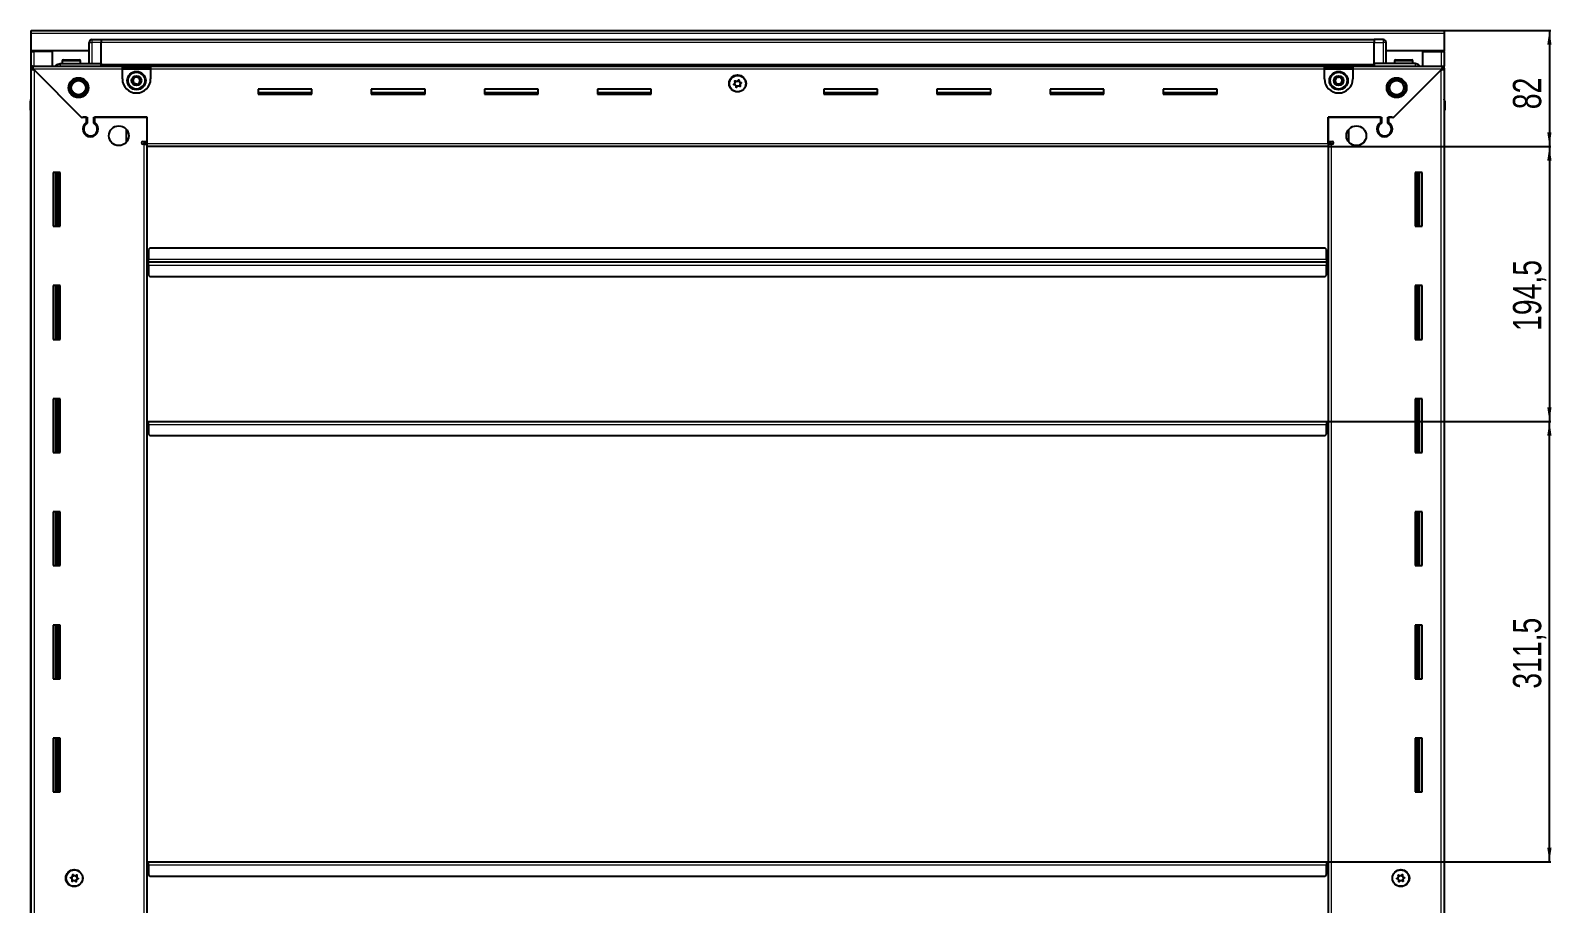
# Model space of a CAD drawing. Header units: millimetres. Extents: x -659 to 3232, y -1210 to 1604.
# Drawn here: x 2156 to 3232, y 755 to 1373 of the extents above; entities that cross this region are included whole.
import ezdxf

# ---------------------------------------------------------------- set-up
doc = ezdxf.new("R2010")
doc.units = ezdxf.units.MM
doc.layers.add('FORMAT', color=7, linetype='Continuous')
doc.styles.add('SLDTEXTSTYLE0', font='TXT', dxfattribs={"width": 0.75})
doc.dimstyles.new('SLDDIMSTYLE0', dxfattribs={"dimtxt": 20, "dimasz": 10, "dimexe": 0, "dimexo": 0.0625, "dimgap": 5, "dimtad": 2, "dimdec": 1, "dimrnd": 1e-09, "dimzin": 12, "dimdsep": 46, "dimtxsty": 'SLDTEXTSTYLE0', "dimsah": 1, "dimcen": 0.09, "dimadec": 0, "dimazin": 3, "dimtfac": 1, "dimtofl": 0, "dimtmove": 0, "dimatfit": 3, "dimfxl": 0, "dimfrac": 2, "dimtolj": 1, "dimtzin": 12, "dimarcsym": 0})

# ---------------------------------------------------------------- blocks, each defined once
blk = doc.blocks.new('_D_7')
at = {"layer": 'FORMAT'}
for p, q in [((3155.5, 1372.8), (3231, 1372.8)), ((3230, 1372.8), (3230, 1290.8)), ((3073.5, 1290.8), (3231, 1290.8))]:
    blk.add_line(p, q, dxfattribs=at)
for points in [[(3230, 1372.8), (3228.5, 1362.8), (3231.5, 1362.8)], [(3230, 1290.8), (3231.5, 1300.8), (3228.5, 1300.8)]]:
    blk.add_solid(points, dxfattribs=at)
at = {"layer": 'FORMAT', "insert": (3204.2, 1317.1), "char_height": 20, "attachment_point": 1, "rotation": 90, "style": 'SLDTEXTSTYLE0'}
blk.add_mtext('82', dxfattribs=at)
blk = doc.blocks.new('_D_8')
at = {"layer": 'FORMAT'}
for p, q in [((3072.5, 1096.3), (3231, 1096.3)), ((3230, 784.8), (3230, 1096.3)), ((3072.5, 784.8), (3231, 784.8))]:
    blk.add_line(p, q, dxfattribs=at)
for points in [[(3230, 1096.3), (3228.5, 1086.3), (3231.5, 1086.3)], [(3230, 784.8), (3231.5, 794.8), (3228.5, 794.8)]]:
    blk.add_solid(points, dxfattribs=at)
at = {"layer": 'FORMAT', "insert": (3204.2, 907.3), "char_height": 20, "attachment_point": 1, "rotation": 90, "style": 'SLDTEXTSTYLE0'}
blk.add_mtext('311,5', dxfattribs=at)
blk = doc.blocks.new('_D_9')
at = {"layer": 'FORMAT'}
for p, q in [((3073.5, 1290.8), (3231, 1290.8)), ((3230, 1290.8), (3230, 1096.3)), ((3072.5, 1096.3), (3231, 1096.3))]:
    blk.add_line(p, q, dxfattribs=at)
for points in [[(3230, 1290.8), (3228.5, 1280.8), (3231.5, 1280.8)], [(3230, 1096.3), (3231.5, 1106.3), (3228.5, 1106.3)]]:
    blk.add_solid(points, dxfattribs=at)
at = {"layer": 'FORMAT', "insert": (3204.2, 1160.3), "char_height": 20, "attachment_point": 1, "rotation": 90, "style": 'SLDTEXTSTYLE0'}
blk.add_mtext('194,5', dxfattribs=at)

msp = doc.modelspace()

# ---------------------------------------------------------------- linework, layer by layer
at = {"color": 7, "linetype": 'Continuous', "lineweight": 25}
for p, q in [((2156.49, 1372.83), (3155.49, 1372.83)), ((2156.49, 1370.73), (2156.49, 1372.83)), ((2156.49, 1358.33), (2156.49, 1370.73)), ((2199.49, 1366.33), (2205.99, 1366.33)), ((2199.49, 1366.33), (2205.99, 1366.33)), ((2205.99, 1366.33), (2205.99, 1366.33)), ((2205.99, 1366.33), (2205.99, 1366.33)), ((2205.99, 1366.33), (2205.99, 1364.33)), ((3105.99, 1366.18), (2205.99, 1366.18)), ((3105.99, 1366.33), (3105.99, 1366.33)), ((3112.49, 1366.33), (3105.99, 1366.33)), ((3112.49, 1366.33), (3105.99, 1366.33)), ((3105.99, 1366.33), (3105.99, 1364.33)), ((3155.49, 1372.83), (3155.49, 1370.73)), ((3155.49, 1370.73), (3155.49, 1358.33)), ((2197.49, 1358.33), (2156.49, 1358.33)), ((2156.49, 1357.83), (2156.49, 1358.33)), ((2156.49, 1347.58), (2156.49, 1357.83)), ((2156.49, 1357.83), (2158.59, 1357.83)), ((2157.99, 1357.83), (2157.99, 1358.33)), ((2171.49, 1357.83), (2158.59, 1357.83)), ((2171.49, 1347.58), (2171.49, 1357.83)), ((2197.49, 1349.33), (2197.49, 1364.33)), ((2198.17, 1365.83), (2198.17, 1365.83)), ((2205.99, 1349.33), (2205.99, 1364.33)), ((3105.99, 1349.33), (3105.99, 1364.33)), ((3114.49, 1364.33), (3114.49, 1364.33)), ((3114.49, 1349.33), (3114.49, 1364.33)), ((3155.49, 1358.33), (3114.49, 1358.33)), ((3140.49, 1347.58), (3140.49, 1357.83)), ((3140.49, 1357.83), (3153.39, 1357.83)), ((3153.39, 1357.83), (3155.49, 1357.83)), ((3153.99, 1357.83), (3153.99, 1358.33)), ((3155.49, 1357.83), (3155.49, 1358.33)), ((3155.49, 1357.83), (3155.49, 1347.58)), ((2156.49, 1346.08), (2156.49, 1347.58)), ((2156.49, 1347.58), (2157.49, 1347.58)), ((2156.49, 1345.58), (2156.49, 1346.08)), ((2156.49, 1346.08), (2157.49, 1346.08)), ((2156.49, 201.08), (2156.49, 1345.58)), ((2157.99, 1345.58), (2156.49, 1345.58)), ((2157.49, 1347.58), (2220.99, 1347.58)), ((2157.49, 1346.08), (2157.49, 1347.58)), ((2158.09, 1345.48), (2191.99, 1311.58)), ((2192.69, 1310.88), (2158.59, 1344.98)), ((2176.99, 1349.33), (2205.99, 1349.33)), ((2178.49, 1351.23), (2178.49, 1349.33)), ((2179.29, 1352.03), (2190.69, 1352.03)), ((2191.49, 1349.33), (2191.49, 1351.23)), ((2205.92, 1347.58), (2205.99, 1349.3)), ((2205.99, 1349.33), (2205.99, 1348.83)), ((2205.99, 1348.18), (3105.99, 1348.18)), ((2220.99, 1345.48), (2220.99, 1347.58)), ((2220.99, 1347.58), (2240.99, 1347.58)), ((2220.99, 1346.08), (2240.99, 1346.08)), ((2220.99, 1338.58), (2220.99, 1345.48)), ((2240.99, 1347.58), (3070.99, 1347.58)), ((2240.99, 1347.58), (2240.99, 1345.48)), ((2240.99, 1345.48), (2240.99, 1338.58)), ((3070.99, 1345.48), (3070.99, 1347.58)), ((3070.99, 1347.58), (3090.99, 1347.58)), ((3070.99, 1346.08), (3090.99, 1346.08)), ((3070.99, 1338.58), (3070.99, 1345.48)), ((3090.99, 1347.58), (3154.49, 1347.58)), ((3090.99, 1347.58), (3090.99, 1345.48)), ((3090.99, 1345.48), (3090.99, 1338.58)), ((3134.99, 1349.33), (3105.99, 1349.33)), ((3105.99, 1349.33), (3105.99, 1348.83)), ((3105.99, 1349.3), (3106.07, 1347.58)), ((3153.39, 1344.98), (3119.29, 1310.88)), ((3119.99, 1311.58), (3153.89, 1345.48)), ((3120.49, 1351.23), (3120.49, 1349.33)), ((3121.29, 1352.03), (3132.69, 1352.03)), ((3133.49, 1349.33), (3133.49, 1351.23)), ((3153.99, 1345.58), (3155.49, 1345.58)), ((3154.49, 1346.08), (3154.49, 1347.58)), ((3154.49, 1347.58), (3155.49, 1347.58)), ((3154.49, 1346.08), (3155.49, 1346.08)), ((3155.49, 1346.08), (3155.49, 1347.58)), ((3155.49, 1346.08), (3155.49, 1345.58)), ((3155.49, 1345.58), (3155.49, 201.08)), ((2354.99, 1331.33), (2316.99, 1331.33)), ((2316.99, 1331.33), (2316.99, 1327.83)), ((2354.99, 1328.58), (2316.99, 1328.58)), ((2316.99, 1327.83), (2354.99, 1327.83)), ((2354.99, 1327.83), (2354.99, 1331.33)), ((2434.99, 1331.33), (2396.99, 1331.33)), ((2396.99, 1331.33), (2396.99, 1327.83)), ((2434.99, 1328.58), (2396.99, 1328.58)), ((2396.99, 1327.83), (2434.99, 1327.83)), ((2434.99, 1327.83), (2434.99, 1331.33)), ((2514.99, 1331.33), (2476.99, 1331.33)), ((2476.99, 1331.33), (2476.99, 1327.83)), ((2514.99, 1328.58), (2476.99, 1328.58)), ((2476.99, 1327.83), (2514.99, 1327.83)), ((2514.99, 1327.83), (2514.99, 1331.33)), ((2594.99, 1331.33), (2556.99, 1331.33)), ((2556.99, 1331.33), (2556.99, 1327.83)), ((2594.99, 1328.58), (2556.99, 1328.58)), ((2556.99, 1327.83), (2594.99, 1327.83)), ((2594.99, 1327.83), (2594.99, 1331.33)), ((2754.99, 1331.33), (2716.99, 1331.33)), ((2716.99, 1331.33), (2716.99, 1327.83)), ((2754.99, 1328.58), (2716.99, 1328.58)), ((2716.99, 1327.83), (2754.99, 1327.83)), ((2754.99, 1327.83), (2754.99, 1331.33)), ((2834.99, 1331.33), (2796.99, 1331.33)), ((2796.99, 1331.33), (2796.99, 1327.83)), ((2834.99, 1328.58), (2796.99, 1328.58)), ((2796.99, 1327.83), (2834.99, 1327.83)), ((2834.99, 1327.83), (2834.99, 1331.33)), ((2914.99, 1331.33), (2876.99, 1331.33)), ((2876.99, 1331.33), (2876.99, 1327.83)), ((2914.99, 1328.58), (2876.99, 1328.58)), ((2876.99, 1327.83), (2914.99, 1327.83)), ((2914.99, 1327.83), (2914.99, 1331.33)), ((2994.99, 1331.33), (2956.99, 1331.33)), ((2956.99, 1331.33), (2956.99, 1327.83)), ((2994.99, 1328.58), (2956.99, 1328.58)), ((2956.99, 1327.83), (2994.99, 1327.83)), ((2994.99, 1327.83), (2994.99, 1331.33)), ((3155.5, 1324.15), (3155.5, 1324.15)), ((2155.99, 1322.83), (2155.99, 1316.33)), ((2155.99, 1316.33), (2155.99, 1322.83)), ((2155.99, 1316.33), (2155.99, 1316.33)), ((2156.49, 1316.33), (2155.99, 1316.33)), ((2156.14, 1316.33), (2156.14, 230.33)), ((3155.5, 1316.33), (3155.99, 1316.33)), ((3155.84, 230.33), (3155.84, 1316.33)), ((3155.99, 1316.33), (3155.99, 1322.83)), ((3156, 1316.33), (3155.99, 1316.33)), ((3155.99, 1316.33), (3155.99, 1316.33)), ((3156, 1322.83), (3156, 1316.33)), ((2191.99, 1311.58), (2196.19, 1311.58)), ((2193.39, 1311.58), (2192.69, 1310.88)), ((2195.49, 1311.58), (2193.39, 1311.58)), ((2195.49, 1311.58), (2195.49, 1307.69)), ((2196.19, 1311.58), (2196.19, 1307.29)), ((2200.79, 1311.58), (2238.49, 1311.58)), ((2200.79, 1307.29), (2200.79, 1311.58)), ((2201.49, 1307.69), (2201.49, 1311.58)), ((2238.49, 1311.58), (2201.49, 1311.58)), ((2223.99, 1294), (2223.99, 1302.66)), ((2238.49, 1294.33), (2238.49, 1311.58)), ((2238.49, 1292.93), (2238.49, 1311.58)), ((3073.49, 1311.58), (3073.49, 1294.33)), ((3110.49, 1311.58), (3073.49, 1311.58)), ((3073.49, 1311.58), (3111.19, 1311.58)), ((3073.49, 1292.93), (3073.49, 1311.58)), ((3087.99, 1302.66), (3087.99, 1294)), ((3110.49, 1311.58), (3110.49, 1307.69)), ((3111.19, 1311.58), (3111.19, 1307.29)), ((3115.79, 1311.58), (3119.99, 1311.58)), ((3115.79, 1307.29), (3115.79, 1311.58)), ((3118.59, 1311.58), (3116.49, 1311.58)), ((3116.49, 1307.69), (3116.49, 1311.58)), ((3119.29, 1310.88), (3118.59, 1311.58)), ((2196.49, 1298.72), (2196.49, 1297.96)), ((2235.64, 1294.33), (2238.49, 1294.33)), ((2236.39, 1292.33), (2235.64, 1292.33)), ((2236.39, 1292.33), (2238.49, 1292.33)), ((2238.49, 1293.33), (2236.49, 1293.33)), ((2236.49, 1293.33), (2236.49, 1292.33)), ((2238.49, 1290.83), (2238.49, 1292.93)), ((2238.49, 255.83), (2238.49, 1290.83)), ((3073.49, 1290.83), (2238.49, 1290.83)), ((3073.49, 1294.33), (3076.34, 1294.33)), ((3075.49, 1293.33), (3073.49, 1293.33)), ((3073.49, 1292.93), (3073.49, 1290.83)), ((3073.49, 1292.33), (3075.59, 1292.33)), ((3073.49, 1290.83), (3073.49, 255.83)), ((3075.49, 1292.33), (3075.49, 1293.33)), ((3076.34, 1292.33), (3075.59, 1292.33)), ((3115.49, 1298.72), (3115.49, 1297.96)), ((2176.99, 1272.33), (2171.99, 1272.33)), ((2171.99, 1272.33), (2171.99, 1234.33)), ((2174.14, 1234.33), (2174.14, 1272.33)), ((2175.94, 1234.33), (2175.94, 1272.33)), ((2175.97, 1234.33), (2175.97, 1272.33)), ((2176.99, 1234.33), (2176.99, 1272.33)), ((3134.99, 1272.33), (3134.99, 1234.33)), ((3139.99, 1272.33), (3134.99, 1272.33)), ((3136.02, 1272.33), (3136.02, 1234.33)), ((3136.05, 1272.33), (3136.05, 1234.33)), ((3137.84, 1272.33), (3137.84, 1234.33)), ((3139.99, 1234.33), (3139.99, 1272.33)), ((2171.99, 1234.33), (2176.99, 1234.33)), ((3134.99, 1234.33), (3139.99, 1234.33)), ((2240.49, 1218.83), (2239.49, 1217.83)), ((2239.49, 1217.83), (2239.49, 1210.93)), ((3071.49, 1218.83), (2240.49, 1218.83)), ((3072.49, 1217.83), (3071.49, 1218.83)), ((3072.49, 1210.93), (3072.49, 1217.83)), ((2239.24, 1208.83), (2238.49, 1208.83)), ((2239.49, 1211.68), (2239.24, 1211.68)), ((2239.24, 1211.68), (2239.24, 1208.83)), ((2239.24, 1208.83), (2239.24, 1205.98)), ((2239.24, 1205.98), (2239.49, 1205.98)), ((2239.49, 1208.83), (2239.49, 1210.93)), ((2239.49, 1206.73), (2239.49, 1208.83)), ((3072.49, 1208.83), (2239.49, 1208.83)), ((2239.49, 1206.73), (2239.49, 1199.83)), ((3072.74, 1211.68), (3072.49, 1211.68)), ((3072.49, 1210.93), (3072.49, 1208.83)), ((3072.49, 1208.83), (3072.49, 1206.73)), ((3072.49, 1199.83), (3072.49, 1206.73)), ((3072.49, 1205.98), (3072.74, 1205.98)), ((3072.74, 1208.83), (3072.74, 1211.68)), ((3072.74, 1205.98), (3072.74, 1208.83)), ((3073.49, 1208.83), (3072.74, 1208.83)), ((2239.49, 1199.83), (2240.49, 1198.83)), ((2240.49, 1198.83), (3071.49, 1198.83)), ((3071.49, 1198.83), (3072.49, 1199.83)), ((2176.99, 1192.33), (2171.99, 1192.33)), ((2171.99, 1192.33), (2171.99, 1154.33)), ((2174.14, 1154.33), (2174.14, 1192.33)), ((2175.94, 1154.33), (2175.94, 1192.33)), ((2175.97, 1154.33), (2175.97, 1192.33)), ((2176.99, 1154.33), (2176.99, 1192.33)), ((3134.99, 1192.33), (3134.99, 1154.33)), ((3139.99, 1192.33), (3134.99, 1192.33)), ((3136.02, 1192.33), (3136.02, 1154.33)), ((3136.05, 1192.33), (3136.05, 1154.33)), ((3137.84, 1192.33), (3137.84, 1154.33)), ((3139.99, 1154.33), (3139.99, 1192.33)), ((2171.99, 1154.33), (2176.99, 1154.33)), ((3134.99, 1154.33), (3139.99, 1154.33)), ((2176.99, 1112.33), (2171.99, 1112.33)), ((2171.99, 1112.33), (2171.99, 1074.33)), ((2174.14, 1074.33), (2174.14, 1112.33)), ((2175.94, 1074.33), (2175.94, 1112.33)), ((2175.97, 1074.33), (2175.97, 1112.33)), ((2176.99, 1074.33), (2176.99, 1112.33)), ((3134.99, 1112.33), (3134.99, 1074.33)), ((3139.99, 1112.33), (3134.99, 1112.33)), ((3136.02, 1112.33), (3136.02, 1074.33)), ((3136.05, 1112.33), (3136.05, 1074.33)), ((3137.84, 1112.33), (3137.84, 1074.33)), ((3139.99, 1074.33), (3139.99, 1112.33)), ((2238.49, 1096.33), (2239.24, 1096.33)), ((2239.24, 1096.33), (2239.24, 1093.48)), ((2239.24, 1093.48), (2239.49, 1093.48)), ((2239.49, 1094.23), (2239.49, 1096.33)), ((2239.49, 1096.33), (3072.49, 1096.33)), ((2239.49, 1094.23), (2239.49, 1087.33)), ((2239.49, 1087.33), (2240.49, 1086.33)), ((2240.49, 1086.33), (3071.49, 1086.33)), ((3071.49, 1086.33), (3072.49, 1087.33)), ((3072.49, 1096.33), (3072.49, 1094.23)), ((3072.49, 1087.33), (3072.49, 1094.23)), ((3072.49, 1093.48), (3072.74, 1093.48)), ((3072.74, 1093.48), (3072.74, 1096.33)), ((3072.74, 1096.33), (3073.49, 1096.33)), ((2171.99, 1074.33), (2176.99, 1074.33)), ((3134.99, 1074.33), (3139.99, 1074.33)), ((2176.99, 1032.33), (2171.99, 1032.33)), ((2171.99, 1032.33), (2171.99, 994.33)), ((2174.14, 994.33), (2174.14, 1032.33)), ((2175.94, 994.33), (2175.94, 1032.33)), ((2175.97, 994.33), (2175.97, 1032.33)), ((2176.99, 994.33), (2176.99, 1032.33)), ((3134.99, 1032.33), (3134.99, 994.33)), ((3139.99, 1032.33), (3134.99, 1032.33)), ((3136.02, 1032.33), (3136.02, 994.33)), ((3136.05, 1032.33), (3136.05, 994.33)), ((3137.84, 1032.33), (3137.84, 994.33)), ((3139.99, 994.33), (3139.99, 1032.33)), ((2171.99, 994.33), (2176.99, 994.33)), ((3134.99, 994.33), (3139.99, 994.33)), ((2176.99, 952.33), (2171.99, 952.33)), ((2171.99, 952.33), (2171.99, 914.33)), ((2174.14, 914.33), (2174.14, 952.33)), ((2175.94, 914.33), (2175.94, 952.33)), ((2175.97, 914.33), (2175.97, 952.33)), ((2176.99, 914.33), (2176.99, 952.33)), ((3134.99, 952.33), (3134.99, 914.33)), ((3139.99, 952.33), (3134.99, 952.33)), ((3136.02, 952.33), (3136.02, 914.33)), ((3136.05, 952.33), (3136.05, 914.33)), ((3137.84, 952.33), (3137.84, 914.33)), ((3139.99, 914.33), (3139.99, 952.33)), ((2171.99, 914.33), (2176.99, 914.33)), ((3134.99, 914.33), (3139.99, 914.33)), ((2176.99, 872.33), (2171.99, 872.33)), ((2171.99, 872.33), (2171.99, 834.33)), ((2174.14, 834.33), (2174.14, 872.33)), ((2175.94, 834.33), (2175.94, 872.33)), ((2175.97, 834.33), (2175.97, 872.33)), ((2176.99, 834.33), (2176.99, 872.33)), ((3134.99, 872.33), (3134.99, 834.33)), ((3139.99, 872.33), (3134.99, 872.33)), ((3136.02, 872.33), (3136.02, 834.33)), ((3136.05, 872.33), (3136.05, 834.33)), ((3137.84, 872.33), (3137.84, 834.33)), ((3139.99, 834.33), (3139.99, 872.33)), ((2171.99, 834.33), (2176.99, 834.33)), ((3134.99, 834.33), (3139.99, 834.33)), ((2238.49, 784.83), (2239.24, 784.83)), ((2239.24, 784.83), (2239.24, 781.98)), ((2239.24, 781.98), (2239.49, 781.98)), ((2239.49, 782.73), (2239.49, 784.83)), ((2239.49, 784.83), (3072.49, 784.83)), ((2239.49, 782.73), (2239.49, 775.83)), ((2239.49, 775.83), (2240.49, 774.83)), ((2240.49, 774.83), (3071.49, 774.83)), ((3071.49, 774.83), (3072.49, 775.83)), ((3072.49, 784.83), (3072.49, 782.73)), ((3072.49, 775.83), (3072.49, 782.73)), ((3072.49, 781.98), (3072.74, 781.98)), ((3072.74, 781.98), (3072.74, 784.83)), ((3072.74, 784.83), (3073.49, 784.83))]:
    msp.add_line(p, q, dxfattribs=at)
at = {"color": 8, "linetype": 'Continuous', "lineweight": 18}
for p, q in [((3155.49, 1370.73), (2156.49, 1370.73)), ((2199.49, 1366.33), (2199.49, 1364.33)), ((3112.49, 1366.33), (3112.49, 1364.33)), ((2158.59, 1357.83), (2158.59, 1358.33)), ((2158.59, 1347.58), (2158.59, 1357.83)), ((2197.49, 1364.33), (2199.49, 1364.33)), ((2199.49, 1364.33), (2199.49, 1349.33)), ((2205.99, 1364.33), (2199.49, 1364.33)), ((3105.99, 1364.18), (2205.99, 1364.18)), ((3105.99, 1364.33), (3112.49, 1364.33)), ((3114.49, 1364.33), (3112.49, 1364.33)), ((3112.49, 1364.33), (3112.49, 1349.33)), ((3153.39, 1358.33), (3153.39, 1357.83)), ((3153.39, 1357.83), (3153.39, 1347.58)), ((2220.99, 1345.48), (2158.09, 1345.48)), ((2158.59, 1344.98), (2158.59, 201.68)), ((2178.49, 1351.23), (2191.49, 1351.23)), ((3105.99, 1348.83), (2205.99, 1348.83)), ((3105.99, 1347.59), (2205.99, 1347.59)), ((2220.99, 1345.48), (2240.99, 1345.48)), ((3070.99, 1345.48), (2240.99, 1345.48)), ((3070.99, 1345.48), (3090.99, 1345.48)), ((3153.89, 1345.48), (3090.99, 1345.48)), ((3120.49, 1351.23), (3133.49, 1351.23)), ((3153.39, 201.68), (3153.39, 1344.98)), ((2156.49, 1322.83), (2155.99, 1322.83)), ((3155.49, 1322.83), (3155.99, 1322.83)), ((2236.39, 254.33), (2236.39, 1292.33)), ((2238.49, 1292.93), (3073.49, 1292.93)), ((3075.59, 1292.33), (3075.59, 254.33)), ((2173.49, 1272.33), (2173.49, 1234.33)), ((2174.73, 1272.33), (2174.73, 1234.33)), ((3137.26, 1234.33), (3137.26, 1272.33)), ((3138.49, 1234.33), (3138.49, 1272.33)), ((3072.49, 1210.93), (2239.49, 1210.93)), ((2239.49, 1206.73), (3072.49, 1206.73)), ((2173.49, 1192.33), (2173.49, 1154.33)), ((2174.73, 1192.33), (2174.73, 1154.33)), ((3137.26, 1154.33), (3137.26, 1192.33)), ((3138.49, 1154.33), (3138.49, 1192.33)), ((2173.49, 1112.33), (2173.49, 1074.33)), ((2174.73, 1112.33), (2174.73, 1074.33)), ((3137.26, 1074.33), (3137.26, 1112.33)), ((3138.49, 1074.33), (3138.49, 1112.33)), ((2239.49, 1094.23), (3072.49, 1094.23)), ((2173.49, 1032.33), (2173.49, 994.33)), ((2174.73, 1032.33), (2174.73, 994.33)), ((3137.26, 994.33), (3137.26, 1032.33)), ((3138.49, 994.33), (3138.49, 1032.33)), ((2173.49, 952.33), (2173.49, 914.33)), ((2174.73, 952.33), (2174.73, 914.33)), ((3137.26, 914.33), (3137.26, 952.33)), ((3138.49, 914.33), (3138.49, 952.33)), ((2173.49, 872.33), (2173.49, 834.33)), ((2174.73, 872.33), (2174.73, 834.33)), ((3137.26, 834.33), (3137.26, 872.33)), ((3138.49, 834.33), (3138.49, 872.33)), ((2239.49, 782.73), (3072.49, 782.73))]:
    msp.add_line(p, q, dxfattribs=at)
at = {"color": 7, "linetype": 'Continuous', "lineweight": 25}
for centre, radius in [((2189.99, 1332.33), 7), ((2189.99, 1332.33), 6.03), ((2189.99, 1332.33), 5.1), ((2230.99, 1337.33), 6.5), ((2230.99, 1337.33), 3.46), ((2655.99, 1335.33), 6), ((2655.99, 1335.18), 5.78), ((2655.99, 1335.18), 1.85), ((3080.99, 1337.33), 6.5), ((3080.99, 1337.33), 3.46), ((3121.99, 1332.33), 7), ((3121.99, 1332.33), 6.02), ((3121.99, 1332.33), 5.1), ((2218.49, 1298.33), 7), ((3093.49, 1298.33), 7), ((2186.99, 773.33), 6), ((2187.14, 773.33), 5.79), ((2187.14, 773.33), 1.85), ((3124.99, 773.33), 6), ((3124.84, 773.33), 5.79), ((3124.84, 773.33), 1.85)]:
    msp.add_circle(centre, radius, dxfattribs=at)
at = {"color": 8, "linetype": 'Continuous', "lineweight": 18}
for centre in [(2230.99, 1337.33), (3080.99, 1337.33)]:
    msp.add_circle(centre, 5.7, dxfattribs=at)
at = {"color": 7, "linetype": 'Continuous', "lineweight": 25}
for centre, radius, start, end in [((2199.49, 1364.33), 2, 90, 180), ((2199.49, 1364.33), 2, 90, 131.40962), ((3112.49, 1364.33), 2, 0, 90), ((3112.49, 1364.33), 2, 0, 90), ((2179.29, 1351.23), 0.8, 90, 180), ((2190.69, 1351.23), 0.8, 0, 90), ((2197.29, 1349.53), 0.2, 270, 0), ((3114.69, 1349.53), 0.2, 180, 270), ((3121.29, 1351.23), 0.8, 90, 180), ((3132.69, 1351.23), 0.8, 0, 90), ((2230.99, 1338.58), 10, 180, 270), ((2230.99, 1337.33), 2.5, 134.01559, 194.01559), ((2230.99, 1337.33), 2.5, 194.01559, 254.01559), ((2230.99, 1337.33), 2.5, 74.01559, 134.01559), ((2230.99, 1337.33), 2.5, 254.01559, 314.01559), ((2230.99, 1338.58), 10, 270, 0), ((2230.99, 1337.33), 2.5, 14.01559, 74.01559), ((2230.99, 1337.33), 2.5, 314.01559, 14.01559), ((3080.99, 1338.58), 10, 180, 270), ((3080.99, 1337.33), 2.5, 160.11158, 220.11158), ((3080.99, 1337.33), 2.5, 100.11158, 160.11158), ((3080.99, 1337.33), 2.5, 220.11158, 280.11158), ((3080.99, 1337.33), 2.5, 40.11158, 100.11158), ((3080.99, 1338.58), 10, 270, 0), ((3080.99, 1337.33), 2.5, 280.11158, 340.11158), ((3080.99, 1337.33), 2.5, 340.11158, 40.11158), ((2157.99, 1322.83), 2, 138.57492, 180), ((2157.99, 1322.83), 2, 138.59038, 180), ((3153.99, 1322.83), 2, 0, 41.40962), ((3154, 1322.83), 2, 33.78451, 41.40962), ((3154, 1322.83), 2, 360, 19.56674), ((2198.49, 1303.08), 5.5, 123.05573, 56.94427), ((2198.49, 1303.08), 4.8, 118.63099, 61.36901), ((3113.49, 1303.08), 5.5, 123.05573, 56.94427), ((3113.49, 1303.08), 4.8, 118.63099, 61.36901), ((2235.64, 1293.33), 1, 90, 270), ((3076.34, 1293.33), 1, 270, 90)]:
    msp.add_arc(centre, radius, start, end, dxfattribs=at)
for points, knots in [([(2156.49, 1345.58), (2156.52, 1345.53), (2156.57, 1345.44), (2156.97, 1345.31), (2157.52, 1345.18), (2158.1, 1345.07), (2158.47, 1345), (2158.59, 1344.98)], [0, 0, 0, 0, 0.23025534, 0.4485219, 0.6667858, 0.88504963, 1, 1, 1, 1]), ([(2158.09, 1345.48), (2158.05, 1345.73), (2157.96, 1346.23), (2157.83, 1346.87), (2157.69, 1347.33), (2157.58, 1347.55), (2157.52, 1347.57), (2157.49, 1347.58)], [0, 0, 0, 0, 0.2302553, 0.4485219, 0.6667858, 0.8850496, 1, 1, 1, 1]), ([(2173.78, 1347.58), (2173.9, 1347.78), (2174.29, 1348.43), (2175.44, 1349.14), (2176.48, 1349.27), (2176.99, 1349.33)], [0, 0, 0, 0, 0.1822499, 0.5911249, 1, 1, 1, 1]), ([(2205.99, 1349.33), (2205.99, 1349.29), (2205.99, 1349.22), (2205.99, 1348.6), (2205.99, 1348.02), (2205.99, 1347.62), (2205.99, 1347.59)], [0, 0, 0, 0, 0.32427882, 0.64855764, 0.97283646, 1, 1, 1, 1]), ([(3105.99, 1349.33), (3105.99, 1349.29), (3105.99, 1349.22), (3105.99, 1348.6), (3105.99, 1348.02), (3105.99, 1347.62), (3105.99, 1347.59)], [0, 0, 0, 0, 0.32427882, 0.64855764, 0.97283646, 1, 1, 1, 1]), ([(3138.21, 1347.58), (3138.09, 1347.78), (3137.7, 1348.43), (3136.55, 1349.14), (3135.51, 1349.27), (3134.99, 1349.33)], [0, 0, 0, 0, 0.1822499, 0.5911249, 1, 1, 1, 1]), ([(3153.39, 1344.98), (3153.65, 1345.03), (3154.14, 1345.12), (3154.78, 1345.25), (3155.25, 1345.38), (3155.47, 1345.49), (3155.49, 1345.56), (3155.49, 1345.58)], [0, 0, 0, 0, 0.2302553, 0.4485219, 0.6667858, 0.8850496, 1, 1, 1, 1]), ([(3154.49, 1347.58), (3154.45, 1347.55), (3154.36, 1347.5), (3154.23, 1347.11), (3154.09, 1346.55), (3153.98, 1345.97), (3153.92, 1345.61), (3153.89, 1345.48)], [0, 0, 0, 0, 0.23025534, 0.4485219, 0.6667858, 0.88504963, 1, 1, 1, 1]), ([(2228.22, 1338.12), (2228.59, 1338.48), (2229.28, 1339.15), (2229.97, 1339.82), (2230.3, 1340.13)], [0, 0, 0, 0, 0.5346859, 1, 1, 1, 1]), ([(2228.92, 1335.32), (2228.84, 1335.66), (2228.64, 1336.46), (2228.39, 1337.42), (2228.25, 1338), (2228.22, 1338.12)], [0, 0, 0, 0, 0.36290056, 0.86687533, 1, 1, 1, 1]), ([(2231.69, 1334.53), (2231.2, 1334.67), (2230.27, 1334.94), (2229.35, 1335.2), (2228.92, 1335.32)], [0, 0, 0, 0, 0.5346859, 1, 1, 1, 1]), ([(2230.3, 1340.13), (2230.79, 1339.99), (2231.72, 1339.72), (2232.64, 1339.46), (2233.07, 1339.34)], [0, 0, 0, 0, 0.53468586, 1, 1, 1, 1]), ([(2233.77, 1336.53), (2233.4, 1336.18), (2232.71, 1335.51), (2232.01, 1334.84), (2231.69, 1334.53)], [0, 0, 0, 0, 0.5346859, 1, 1, 1, 1]), ([(2233.07, 1339.34), (2233.1, 1339.21), (2233.25, 1338.63), (2233.49, 1337.67), (2233.69, 1336.87), (2233.77, 1336.53)], [0, 0, 0, 0, 0.1331247, 0.6370994, 1, 1, 1, 1]), ([(2654.11, 1337.25), (2654.1, 1337.24), (2654.09, 1337.22), (2654.08, 1337.16), (2654.09, 1337.02), (2654.19, 1336.64), (2654.32, 1336.12), (2654.16, 1335.51), (2653.8, 1335.14), (2653.49, 1334.89), (2653.32, 1334.73), (2653.27, 1334.65), (2653.26, 1334.61), (2653.26, 1334.57), (2653.28, 1334.55), (2653.33, 1334.5), (2653.58, 1334.4), (2654.04, 1334.3), (2654.68, 1333.98), (2654.93, 1333.32), (2654.99, 1332.85), (2655.07, 1332.59), (2655.11, 1332.53), (2655.13, 1332.51), (2655.16, 1332.51), (2655.2, 1332.51), (2655.24, 1332.53), (2655.31, 1332.57), (2655.48, 1332.72), (2655.75, 1333), (2656.15, 1333.32), (2656.77, 1333.43), (2657.28, 1333.24), (2657.65, 1333.11), (2657.8, 1333.08), (2657.85, 1333.09), (2657.88, 1333.11), (2657.9, 1333.14), (2657.91, 1333.2), (2657.9, 1333.34), (2657.8, 1333.72), (2657.67, 1334.24), (2657.83, 1334.85), (2658.19, 1335.22), (2658.49, 1335.47), (2658.67, 1335.63), (2658.72, 1335.71), (2658.73, 1335.75), (2658.73, 1335.79), (2658.71, 1335.81), (2658.66, 1335.86), (2658.41, 1335.96), (2657.95, 1336.06), (2657.31, 1336.37), (2657.06, 1337.04), (2657, 1337.51), (2656.92, 1337.77), (2656.88, 1337.83), (2656.86, 1337.85), (2656.82, 1337.85), (2656.79, 1337.85), (2656.75, 1337.83), (2656.68, 1337.78), (2656.51, 1337.63), (2656.24, 1337.36), (2655.84, 1337.04), (2655.22, 1336.93), (2654.71, 1337.12), (2654.34, 1337.25), (2654.19, 1337.28), (2654.13, 1337.27), (2654.12, 1337.26), (2654.11, 1337.25)], [0, 0, 0, 0, 0.0020087, 0.00442, 0.0093647, 0.0255282, 0.0677053, 0.0957862, 0.1246456, 0.1503415, 0.1605194, 0.1633943, 0.1656965, 0.1672448, 0.1688741, 0.1707699, 0.1786058, 0.2119941, 0.2499945, 0.2879948, 0.3213831, 0.329219, 0.3311148, 0.3327441, 0.3342924, 0.3362166, 0.3385353, 0.3413178, 0.349662, 0.3753578, 0.4042173, 0.4322982, 0.4744753, 0.4906388, 0.4966691, 0.49844, 0.5, 0.5020087, 0.50442, 0.5093647, 0.5255282, 0.5677053, 0.5957862, 0.6246456, 0.6503415, 0.6605194, 0.6633943, 0.6656965, 0.6672448, 0.6688741, 0.6707699, 0.6786058, 0.7119941, 0.7499945, 0.7879948, 0.8213831, 0.829219, 0.8311148, 0.8327441, 0.8342924, 0.8362166, 0.8385353, 0.8413178, 0.849662, 0.8753578, 0.9042173, 0.9322982, 0.9744753, 0.9906388, 0.9966691, 0.99844, 1, 1, 1, 1]), ([(3078.15, 1336.82), (3078.2, 1336.94), (3078.4, 1337.5), (3078.74, 1338.44), (3079.02, 1339.21), (3079.13, 1339.54)], [0, 0, 0, 0, 0.1331247, 0.6370994, 1, 1, 1, 1]), ([(3080.01, 1334.62), (3079.68, 1335.01), (3079.06, 1335.75), (3078.44, 1336.48), (3078.15, 1336.82)], [0, 0, 0, 0, 0.5346859, 1, 1, 1, 1]), ([(3079.13, 1339.54), (3079.64, 1339.63), (3080.59, 1339.8), (3081.54, 1339.97), (3081.98, 1340.04)], [0, 0, 0, 0, 0.5346859, 1, 1, 1, 1]), ([(3082.85, 1335.12), (3082.35, 1335.03), (3081.4, 1334.86), (3080.45, 1334.69), (3080.01, 1334.62)], [0, 0, 0, 0, 0.5346859, 1, 1, 1, 1]), ([(3081.98, 1340.04), (3082.31, 1339.65), (3082.93, 1338.91), (3083.55, 1338.18), (3083.84, 1337.84)], [0, 0, 0, 0, 0.5346859, 1, 1, 1, 1]), ([(3083.84, 1337.84), (3083.72, 1337.51), (3083.44, 1336.74), (3083.1, 1335.8), (3082.9, 1335.24), (3082.85, 1335.12)], [0, 0, 0, 0, 0.3629006, 0.8668753, 1, 1, 1, 1]), ([(2188.78, 775.6), (2188.77, 775.61), (2188.75, 775.62), (2188.69, 775.62), (2188.55, 775.58), (2188.2, 775.4), (2187.72, 775.16), (2187.09, 775.2), (2186.65, 775.47), (2186.34, 775.72), (2186.15, 775.85), (2186.06, 775.89), (2186.02, 775.89), (2185.99, 775.88), (2185.96, 775.86), (2185.93, 775.8), (2185.88, 775.53), (2185.88, 775.06), (2185.7, 774.37), (2185.1, 773.98), (2184.66, 773.83), (2184.42, 773.7), (2184.37, 773.65), (2184.36, 773.62), (2184.36, 773.59), (2184.37, 773.56), (2184.4, 773.52), (2184.45, 773.46), (2184.64, 773.33), (2184.96, 773.12), (2185.35, 772.79), (2185.59, 772.2), (2185.51, 771.67), (2185.46, 771.28), (2185.46, 771.13), (2185.49, 771.08), (2185.51, 771.05), (2185.54, 771.04), (2185.6, 771.04), (2185.74, 771.08), (2186.09, 771.26), (2186.57, 771.5), (2187.2, 771.46), (2187.64, 771.19), (2187.95, 770.94), (2188.14, 770.81), (2188.23, 770.77), (2188.27, 770.77), (2188.3, 770.78), (2188.33, 770.8), (2188.36, 770.86), (2188.41, 771.13), (2188.41, 771.6), (2188.59, 772.29), (2189.18, 772.68), (2189.63, 772.83), (2189.87, 772.96), (2189.92, 773.01), (2189.93, 773.04), (2189.93, 773.07), (2189.92, 773.1), (2189.89, 773.14), (2189.84, 773.2), (2189.65, 773.33), (2189.33, 773.54), (2188.93, 773.87), (2188.7, 774.45), (2188.78, 774.99), (2188.83, 775.38), (2188.82, 775.53), (2188.8, 775.58), (2188.79, 775.6), (2188.78, 775.6)], [0, 0, 0, 0, 0.0020087, 0.00442, 0.0093647, 0.0255282, 0.0677053, 0.0957862, 0.1246456, 0.1503415, 0.1605194, 0.1633943, 0.1656965, 0.1672448, 0.1688741, 0.1707699, 0.1786058, 0.2119941, 0.2499945, 0.2879948, 0.3213831, 0.329219, 0.3311148, 0.3327441, 0.3342924, 0.3362166, 0.3385353, 0.3413178, 0.349662, 0.3753578, 0.4042173, 0.4322982, 0.4744753, 0.4906388, 0.4966691, 0.49844, 0.5, 0.5020087, 0.50442, 0.5093647, 0.5255282, 0.5677053, 0.5957862, 0.6246456, 0.6503415, 0.6605194, 0.6633943, 0.6656965, 0.6672448, 0.6688741, 0.6707699, 0.6786058, 0.7119941, 0.7499945, 0.7879948, 0.8213831, 0.829219, 0.8311148, 0.8327441, 0.8342924, 0.8362166, 0.8385353, 0.8413178, 0.849662, 0.8753578, 0.9042173, 0.9322982, 0.9744753, 0.9906388, 0.9966691, 0.99844, 1, 1, 1, 1]), ([(3123.21, 775.6), (3123.2, 775.59), (3123.18, 775.57), (3123.16, 775.52), (3123.16, 775.37), (3123.21, 774.99), (3123.29, 774.45), (3123.05, 773.87), (3122.66, 773.54), (3122.33, 773.33), (3122.13, 773.18), (3122.07, 773.11), (3122.06, 773.07), (3122.06, 773.04), (3122.07, 773.01), (3122.12, 772.96), (3122.36, 772.83), (3122.8, 772.68), (3123.4, 772.29), (3123.58, 771.6), (3123.58, 771.13), (3123.63, 770.86), (3123.66, 770.8), (3123.69, 770.78), (3123.72, 770.77), (3123.75, 770.77), (3123.79, 770.78), (3123.87, 770.82), (3124.05, 770.95), (3124.35, 771.19), (3124.79, 771.46), (3125.42, 771.5), (3125.9, 771.26), (3126.25, 771.08), (3126.4, 771.04), (3126.45, 771.04), (3126.48, 771.06), (3126.51, 771.09), (3126.52, 771.14), (3126.53, 771.29), (3126.48, 771.67), (3126.4, 772.2), (3126.63, 772.79), (3127.03, 773.12), (3127.36, 773.33), (3127.55, 773.48), (3127.61, 773.55), (3127.63, 773.59), (3127.63, 773.62), (3127.62, 773.65), (3127.57, 773.7), (3127.33, 773.83), (3126.88, 773.98), (3126.29, 774.37), (3126.11, 775.06), (3126.11, 775.53), (3126.06, 775.8), (3126.03, 775.86), (3126, 775.88), (3125.97, 775.89), (3125.94, 775.89), (3125.9, 775.88), (3125.82, 775.84), (3125.64, 775.71), (3125.34, 775.47), (3124.9, 775.2), (3124.27, 775.16), (3123.79, 775.4), (3123.44, 775.58), (3123.29, 775.62), (3123.23, 775.62), (3123.22, 775.61), (3123.21, 775.6)], [0, 0, 0, 0, 0.0020087, 0.00442, 0.0093647, 0.0255282, 0.0677053, 0.0957862, 0.1246456, 0.1503415, 0.1605194, 0.1633943, 0.1656965, 0.1672448, 0.1688741, 0.1707699, 0.1786058, 0.2119941, 0.2499945, 0.2879948, 0.3213831, 0.329219, 0.3311148, 0.3327441, 0.3342924, 0.3362166, 0.3385353, 0.3413178, 0.349662, 0.3753578, 0.4042173, 0.4322982, 0.4744753, 0.4906388, 0.4966691, 0.49844, 0.5, 0.5020087, 0.50442, 0.5093647, 0.5255282, 0.5677053, 0.5957862, 0.6246456, 0.6503415, 0.6605194, 0.6633943, 0.6656965, 0.6672448, 0.6688741, 0.6707699, 0.6786058, 0.7119941, 0.7499945, 0.7879948, 0.8213831, 0.829219, 0.8311148, 0.8327441, 0.8342924, 0.8362166, 0.8385353, 0.8413178, 0.849662, 0.8753578, 0.9042173, 0.9322982, 0.9744753, 0.9906388, 0.9966691, 0.99844, 1, 1, 1, 1])]:
    msp.add_open_spline(points, degree=3, knots=knots, dxfattribs=at)
for points in [[(2158.09, 1345.48), (2158.04, 1345.56), (2157.94, 1345.72), (2157.79, 1345.91), (2157.64, 1346.05), (2157.54, 1346.07), (2157.49, 1346.08)], [(2157.99, 1345.58), (2158, 1345.53), (2158.02, 1345.43), (2158.16, 1345.28), (2158.36, 1345.13), (2158.52, 1345.03), (2158.59, 1344.98)], [(3153.39, 1344.98), (3153.47, 1345.03), (3153.63, 1345.13), (3153.83, 1345.28), (3153.97, 1345.43), (3153.99, 1345.53), (3153.99, 1345.58)], [(3154.49, 1346.08), (3154.44, 1346.07), (3154.34, 1346.05), (3154.19, 1345.91), (3154.04, 1345.72), (3153.94, 1345.56), (3153.89, 1345.48)]]:
    msp.add_open_spline(points, degree=3, dxfattribs=at)
at = {"color": 8, "linetype": 'Continuous', "lineweight": 18}
for points in [[(2176.99, 1349.33), (2176.99, 1349.28), (2176.99, 1349.21), (2176.99, 1348.78), (2176.99, 1348.32), (2176.99, 1347.91), (2176.99, 1347.64), (2176.99, 1347.58)], [(3134.99, 1349.33), (3134.99, 1349.28), (3134.99, 1349.21), (3134.99, 1348.78), (3134.99, 1348.32), (3134.99, 1347.91), (3134.99, 1347.64), (3134.99, 1347.58)]]:
    msp.add_open_spline(points, degree=3, knots=[0, 0, 0, 0, 0.3597529, 0.5534142, 0.7511852, 0.9489563, 1, 1, 1, 1], dxfattribs=at)

# ---------------------------------------------------------------- dimensions: what is measured, and where the dimension line sits
at = {"layer": 'FORMAT'}
for base, p1, p2, picture, middle in [((3230, 1290.83), (3155.49, 1372.83), (3073.49, 1290.83), '_D_7', (3230, 1331.83)), ((3230, 1096.33), (3073.49, 1290.83), (3072.49, 1096.33), '_D_9', (3230, 1193.58)), ((3230, 1096.33), (3072.49, 784.83), (3072.49, 1096.33), '_D_8', (3230, 940.58))]:
    dim = msp.add_linear_dim(base=base, p1=p1, p2=p2, angle=90, dimstyle='SLDDIMSTYLE0', dxfattribs=at)
    dim.commit()
    dim.dimension.update_dxf_attribs({"geometry": picture, "text_midpoint": middle, "dimtype": 160})

doc.saveas('drawing.dxf')
